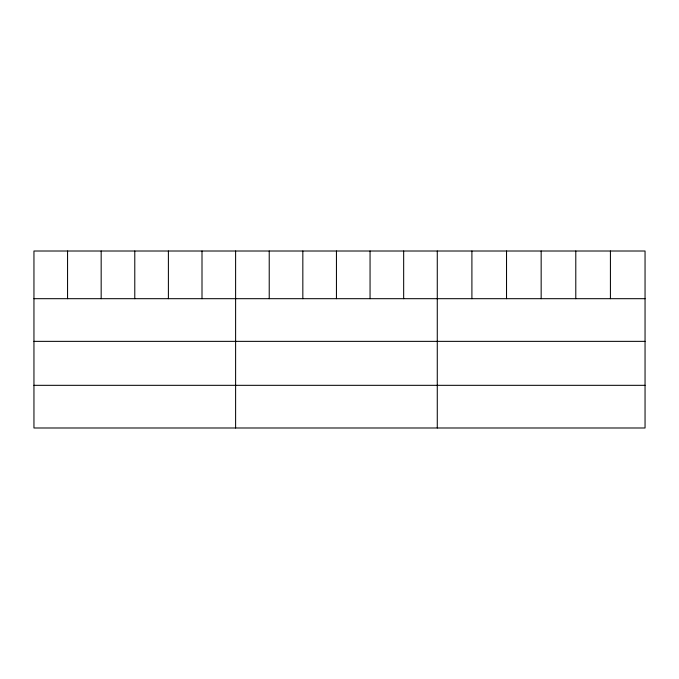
<?xml version="1.0" encoding="UTF-8"?>
<svg xmlns="http://www.w3.org/2000/svg" width="679" height="679" viewBox="0 0 679 679"><rect width="100%" height="100%" fill="white"/><g stroke="black" fill="none" stroke-linecap="round" stroke-linejoin="round"><path stroke-width="1.02" d="M645.05 298.684L645.05 427.991L33.95 427.991L33.95 251.009L645.05 251.009L645.05 298.684L33.95 298.684M33.95 341.359L645.05 341.359M33.95 385.324L645.05 385.324M610.421 251.009L610.421 298.684M575.792 251.009L575.792 298.684M541.163 251.009L541.163 298.684M506.534 251.009L506.534 298.684M471.905 251.009L471.905 298.684M437.276 251.009L437.276 427.991M403.666 251.009L403.666 298.684M370.055 251.009L370.055 298.684M336.445 251.009L336.445 298.684M302.834 251.009L302.834 298.684M269.224 251.009L269.224 298.684M235.613 251.009L235.613 427.991M202.002 251.009L202.002 298.684M168.392 251.009L168.392 298.684M134.782 251.009L134.782 298.684M101.171 251.009L101.171 298.684M67.56 251.009L67.56 298.684"/></g></svg>
